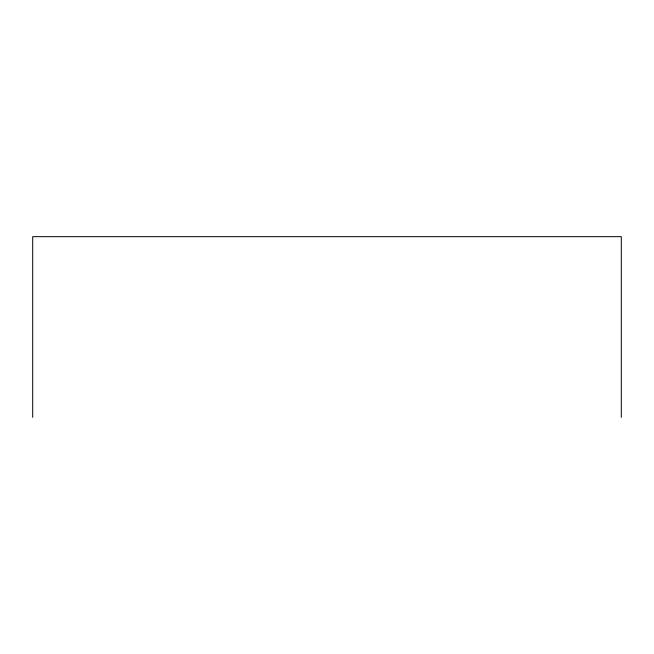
<?xml version="1.0" encoding="UTF-8"?>
<svg xmlns="http://www.w3.org/2000/svg" width="654" height="654" viewBox="0 0 654 654"><rect width="100%" height="100%" fill="white"/><g stroke="black" fill="none" stroke-linecap="round" stroke-linejoin="round"><path stroke-width="0.98" d="M621.3 417.334L621.3 236.666L32.7 236.666L32.7 417.334"/></g></svg>
